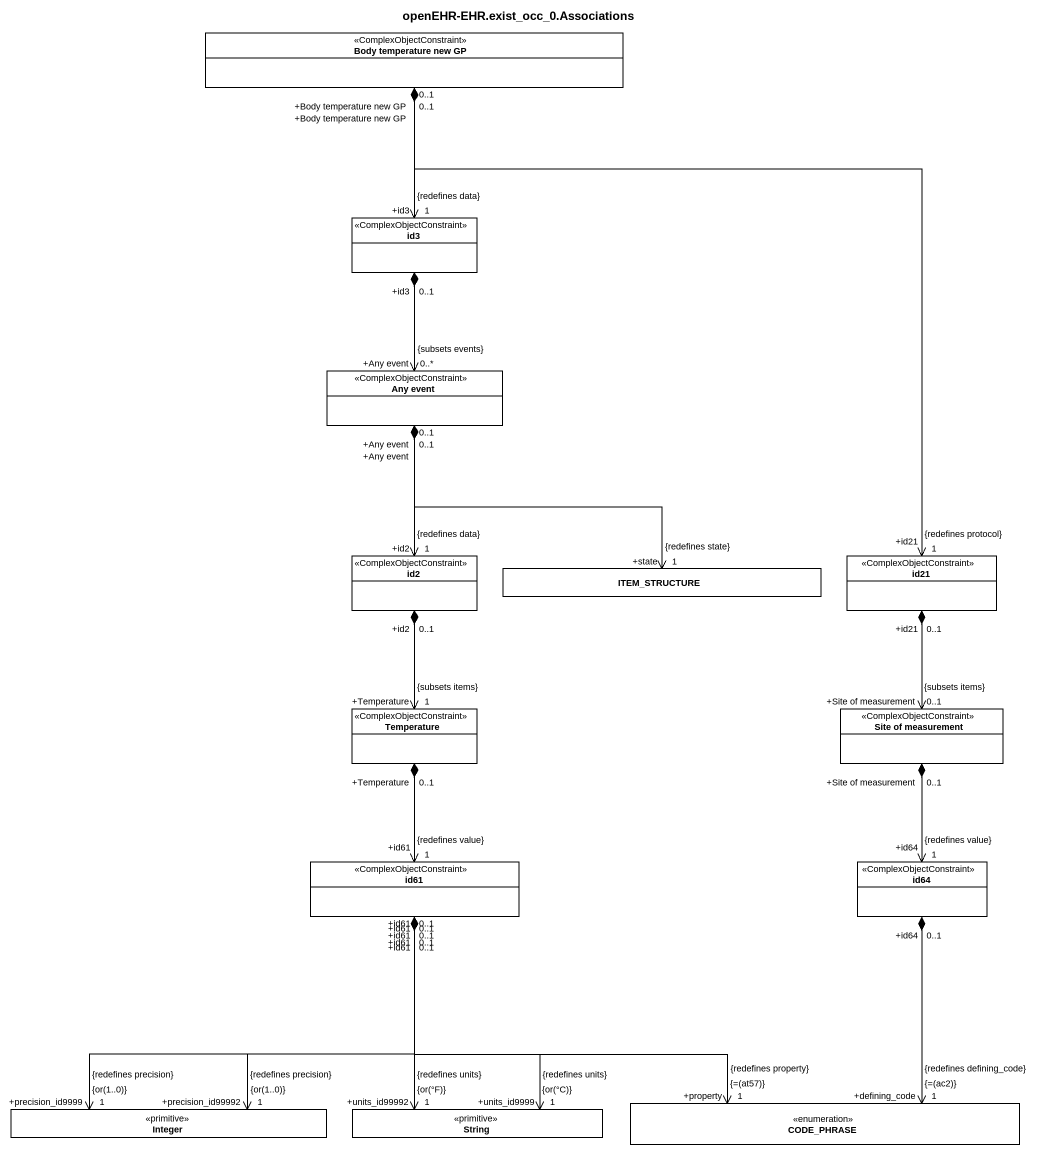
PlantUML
@startuml
title openEHR-EHR.exist_occ_0.Associations
hide circle
hide empty members
class "Body temperature new GP" as Body_temperature_new_GP <<ComplexObjectConstraint>>
class id3 <<ComplexObjectConstraint>>
class "Any event" as Any_event <<ComplexObjectConstraint>>
class id2 <<ComplexObjectConstraint>>
class ITEM_STRUCTURE
class id21 <<ComplexObjectConstraint>>
class Temperature <<ComplexObjectConstraint>>
class "Site of measurement" as Site_of_measurement <<ComplexObjectConstraint>>
class id61 <<ComplexObjectConstraint>>
class id64 <<ComplexObjectConstraint>>
class Integer <<primitive>>
class String <<primitive>>
enum CODE_PHRASE
Body_temperature_new_GP "+Body temperature new GP\n0..1" *--> "+id3\n1\n{redefines data}" id3
Body_temperature_new_GP "+Body temperature new GP\n0..1" *--> "+id21\n1\n{redefines protocol}" id21
id3 "+id3\n0..1" *--> "+Any event\n0..*\n{subsets events}" Any_event
Any_event "+Any event\n0..1" *--> "+id2\n1\n{redefines data}" id2
Any_event "+Any event\n0..1" *--> "+state\n1\n{redefines state}" ITEM_STRUCTURE
id2 "+id2\n0..1" *--> "+Temperature\n1\n{subsets items}" Temperature
id21 "+id21\n0..1" *--> "+Site of measurement\n0..1\n{subsets items}" Site_of_measurement
Temperature "+Temperature\n0..1" *--> "+id61\n1\n{redefines value}" id61
Site_of_measurement "+Site of measurement\n0..1" *--> "+id64\n1\n{redefines value}" id64
id61 "+id61\n0..1" *--> "+precision_id99992\n1\n{or(1..0)}\n{redefines precision}" Integer
id61 "+id61\n0..1" *--> "+precision_id9999\n1\n{or(1..0)}\n{redefines precision}" Integer
id61 "+id61\n0..1" *--> "+units_id9999\n1\n{or(°C)}\n{redefines units}" String
id61 "+id61\n0..1" *--> "+units_id99992\n1\n{or(°F)}\n{redefines units}" String
id61 "+id61\n0..1" *-right-> "+property\n1\n{=(at57)}\n{redefines property}" CODE_PHRASE
id64 "+id64\n0..1" *--> "+defining_code\n1\n{=(ac2)}\n{redefines defining_code}" CODE_PHRASE
@enduml
